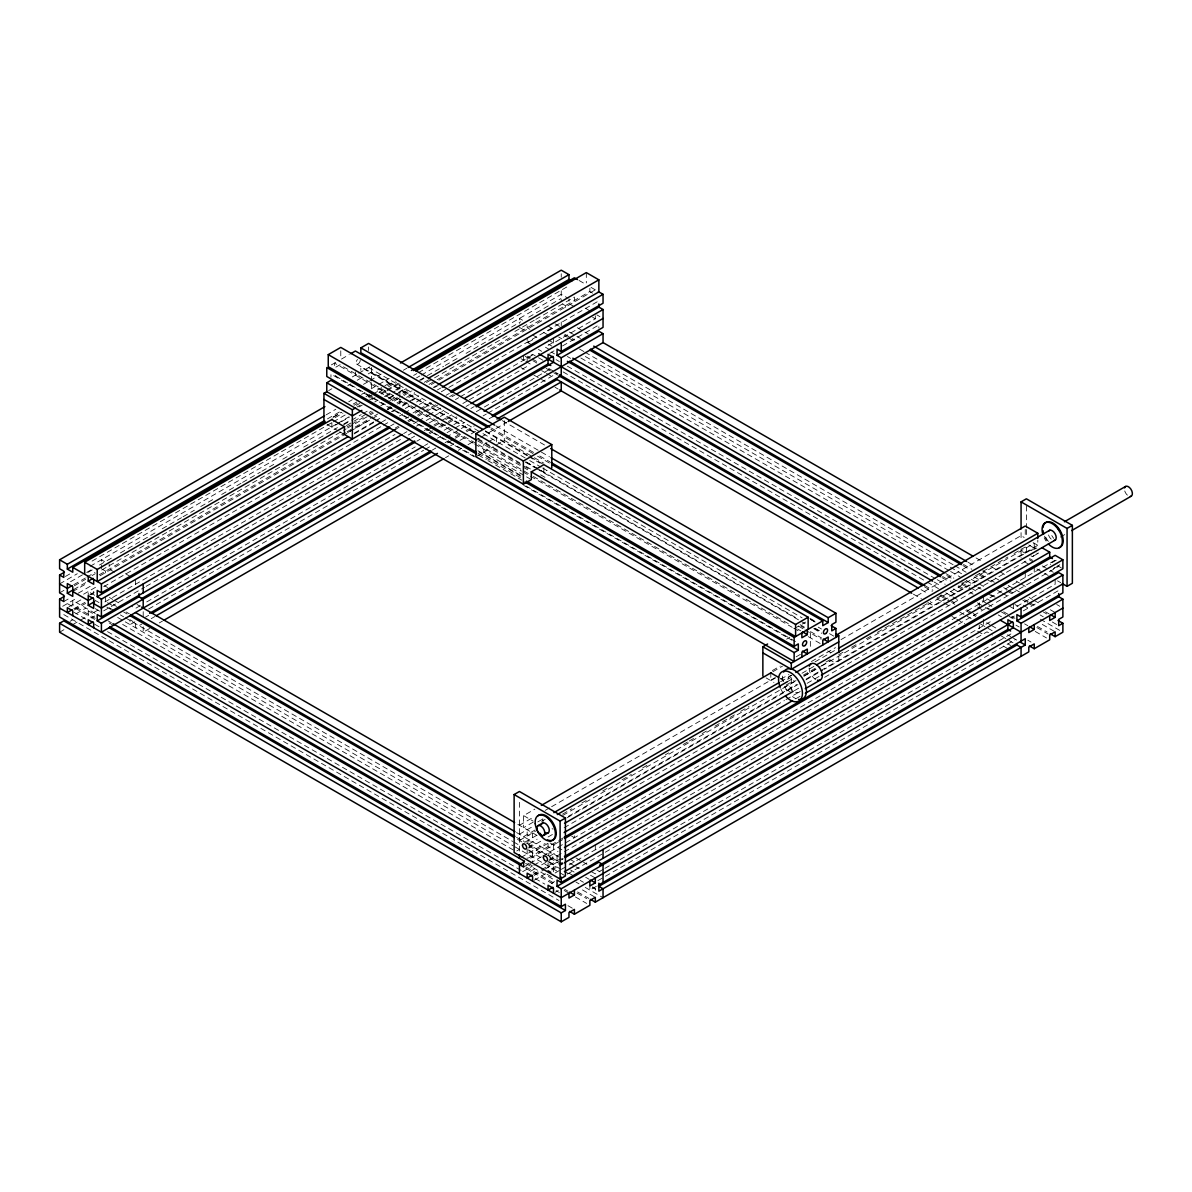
<?xml version="1.0" encoding="UTF-8"?>
<svg xmlns="http://www.w3.org/2000/svg" width="1192" height="1192" viewBox="0 0 1192 1192"><rect width="100%" height="100%" fill="white"/><g stroke="black" fill="none" stroke-linecap="round" stroke-linejoin="round"><path stroke-width="0.75" stroke-dasharray="5 3.75" d="M331.376 364.901L339.213 360.371M341.493 359.06L349.226 354.59M335.876 367.136L339.944 364.782L349.614 370.354M328.679 390.589L331.853 388.756M352.325 376.94L357.183 374.139M358.762 373.23L369.848 366.823M347.677 385.746L350.85 383.928M357.183 380.263L361.921 377.521M368.254 373.871L371.427 372.038L399.856 388.458L396.683 390.276M363.471 384.36L368.298 381.574M369.907 380.635L381.157 374.139M326.191 414.816L335.831 409.243M348.705 401.823L352.221 399.782M361.563 394.388L365.08 392.362M371.204 388.815L389.203 378.43M403.373 370.25L406.889 368.224M327.457 418.899L340.331 411.478M353.19 404.058L356.736 402.002M366.048 396.623L369.609 394.582M377.298 390.127L392.108 381.574M332.926 417.2L341.27 412.372M368.298 396.772L371.517 394.925M373.126 393.986L381.47 389.173M387.594 385.642L395.64 380.993M333.432 417.14L341.344 412.581M354.009 405.265L357.183 403.432M368.254 397.04L371.427 395.208M335.041 417.662L342.953 413.103M356.408 405.34L359.611 403.477M369.267 397.905L372.485 396.057M378.907 392.332L382.125 390.484M388.562 386.774L396.593 382.125M357.108 406.993L360.282 405.176M369.773 399.692L372.947 397.86M380.859 393.285L385.597 390.544M387.191 389.635L398.262 383.243M65.381 576.481L70.209 573.71M92.067 561.089L331.629 422.773M333.238 421.849L346.097 414.429M358.956 406.993L362.174 405.146M371.815 399.573L375.033 397.711M381.47 394.001L386.297 391.214M386.953 390.842L399.812 383.407M413.624 375.435L416.842 373.573M418.452 372.649L567.973 286.318M59.6 583.931L77.286 573.725M90.145 566.289L336.144 424.277M337.753 423.339L349.003 416.842M374.735 401.987L377.953 400.139M384.375 396.429L389.203 393.643M395.64 389.918L402.062 386.208M416.53 377.864L419.748 376.001M421.357 375.078L561.238 294.32L567.422 297.881M339.795 422.653L331.883 427.213L331.883 419.495M341.374 421.73L349.286 417.17M385.597 396.683L395.103 391.2M70.552 581.711L85.019 573.352M86.629 572.428L93.065 568.718M99.487 565.008L113.955 556.649M120.392 552.939L155.765 532.511M162.201 528.801L181.482 517.671M183.091 516.732L194.356 510.236M200.778 506.525L215.245 498.167M221.682 494.457L240.978 483.311M242.587 482.387L260.273 472.181M261.882 471.257L276.35 462.898M282.787 459.188L297.255 450.829M303.677 447.119L337.44 427.615M343.877 423.905L350.314 420.195M388.89 397.919L396.936 393.271M398.545 392.347L404.967 388.637M419.45 380.278L425.872 376.568M427.481 375.644L443.558 366.361M445.167 365.423L459.635 357.079M466.072 353.368L520.74 321.795M528.771 317.161L560.925 298.596M87.895 572.428L92.723 569.642M343.534 424.829L349.971 421.119M351.58 420.18L361.221 414.622M362.83 413.684L369.267 409.973M388.562 398.843L394.984 395.118M396.593 394.194L406.248 388.622M420.716 380.278L423.935 378.415M346.44 425.574L371.323 411.195M380.829 405.712L383.988 403.879M389.844 400.512L396.28 396.787M402.702 393.077L407.53 390.291M59.6 592.856L64.428 590.085M73.77 584.691L85.332 578.016M86.927 577.077L94.973 572.443M347.095 426.885L350.314 425.022M351.923 424.099L363.173 417.602M369.609 413.877L372.813 412.03M392.108 400.885L396.936 398.098M403.373 394.388L409.795 390.678M424.263 382.319L429.09 379.533M74.381 585.779L85.63 579.282M92.067 575.572L95.271 573.71M101.707 570L167.625 531.945M169.234 531.006L346.097 428.897M347.706 427.973L373.424 413.117M394.328 401.048L402.375 396.415M403.984 395.491L412.015 390.842M426.483 382.483L432.92 378.773M434.529 377.849L508.492 335.146M514.914 331.436L534.21 320.29M535.819 319.367L574.41 297.091L574.41 301.919M73.77 589.519L86.629 582.083M99.159 574.857L345.486 432.636M347.095 431.713L353.517 427.988M355.127 427.064L372.813 416.857M374.422 415.919L377.64 414.071M387.296 408.498L390.499 406.636M396.936 402.926L400.154 401.078M406.576 397.353L414.622 392.719M429.09 384.36L435.527 380.65M437.136 379.726L589.876 291.533L592.588 293.113M347.587 432.622L369.743 419.837M387.162 409.78L391.915 407.038M72.772 591.53L86.927 583.35M100.098 575.751L376.642 416.097M387.907 409.601L391.11 407.738M397.547 404.028L402.375 401.242M408.796 397.532L415.233 393.822M431.31 384.539L595.315 289.85M354.471 432.994L373.767 421.864M375.376 420.925L381.812 417.215M391.453 411.642L394.671 409.795M402.702 405.146L418.779 395.863M433.262 387.504L436.466 385.657M63.787 601.558L70.209 597.833M78.255 593.199L92.067 585.227M354.128 433.918L378.251 419.986M392.719 411.642L395.938 409.78M402.375 406.07L410.406 401.421M412.015 400.497L418.452 396.787M434.529 387.504L437.747 385.642M62.699 606.281L77.406 597.788M83.589 594.212L98.31 585.719M382.438 421.685L385.597 419.852M405.28 408.498L410.108 405.712M416.53 401.987L422.966 398.277M437.434 389.933L440.653 388.07M68.942 606.773L81.801 599.352M89.847 594.704L94.66 591.917M103.659 586.732L381.812 426.14M383.407 425.216L389.844 421.506M399.499 415.933L402.702 414.086M404.312 413.147L417.841 405.34M419.45 404.416L426.825 400.154M441.293 391.796L598.861 300.831M90.95 594.793L93.676 593.229L93.676 588.401M532.601 339.809L527.162 342.953L527.162 338.126M548.067 330.884L552.149 328.53M73.77 608.814L85.019 602.318M390.499 425.946L394.03 423.92M413.013 412.953L418.139 409.988M419.748 409.065L431.012 402.568M74.381 609.917L85.63 603.42M405.593 418.69L408.796 416.842M415.233 413.117L431.653 403.641M446.121 395.297L449.339 393.435M395.327 427.988L398.545 426.14M407.858 420.761L411.404 418.705M417.498 415.188L422.326 412.402M423.935 411.478L435.527 404.788M449.652 396.623L453.213 394.582M75.99 613.82L85.63 608.248M395.64 429.269L399.156 427.228M408.498 421.834L412.015 419.808M418.452 416.097L424.873 412.387M426.185 411.627L437.747 404.952M451.902 396.772L455.12 394.925M70.045 621.345L72.772 619.78M80.505 620.138L88.238 615.668L88.238 610.84L90.95 609.276M548.067 345.367L553.505 342.223M104.926 601.93L394.984 434.469M413.624 423.711L417.498 421.461M418.452 420.925L428.092 415.352M428.748 414.965L440.951 407.932M455.433 399.573L458.637 397.711M460.246 396.787L532.601 355.007M548.067 339.809L553.505 342.953L595.315 318.815L595.315 313.988M59.6 632.207L64.234 629.525M72.772 624.593L78.955 621.032M93.676 612.539L98.31 609.857M403.671 433.56L406.889 431.698M416.53 426.125L419.748 424.277M426.185 420.553L432.607 416.842M434.216 415.919L443.871 410.346M91.456 617.918L94.66 616.055M103.659 610.87L144.515 587.284M146.109 586.36L401.764 438.76M408.185 435.05L411.404 433.188M429.09 422.981L438.745 417.409M440.34 416.485L446.777 412.775M462.854 403.492L467.681 400.706M469.29 399.782L527.162 366.361M549.676 353.368L554.503 350.582M562.535 345.933L598.861 324.969L598.861 328.098M411.404 438.015L414.622 436.168M424.263 430.595L427.481 428.733M433.918 425.022L440.34 421.312M441.949 420.389L451.604 414.816M466.072 406.457L469.29 404.595M426.483 430.759L432.92 427.049M434.529 426.125L439.356 423.339M445.778 419.614L452.215 415.904M429.09 432.636L432.309 430.774M438.745 427.064L446.777 422.43M448.386 421.491L456.432 416.857M470.9 408.498L474.103 406.651M416.842 441.159L420.061 439.297M429.701 433.724L432.92 431.877M440.951 427.228L457.043 417.945M140.298 605.64L135.471 608.427L131.403 606.072M146.72 601.93L415.233 446.911M444.169 430.208L452.215 425.559M453.824 424.635L461.855 419.986M476.323 411.642L482.76 407.932M484.369 406.993L551.896 368.015M424.575 445.614L427.794 443.767M437.434 438.194L440.653 436.332M447.089 432.622L453.511 428.911M455.12 427.988L464.776 422.415M148.672 609.008L423.607 450.278M425.216 449.354L432.309 445.257M446.121 437.285L459.635 429.478M461.244 428.554L468.635 424.292M483.103 415.933L486.321 414.086M487.915 413.147L557.051 373.23M134.86 621.822L130.032 624.593L130.032 619.78L135.471 622.909L135.471 627.737L141.908 624.027M432.309 450.084L435.825 448.058M445.167 442.664L448.684 440.623M455.12 436.913L459.948 434.126M466.072 430.595L474.416 425.782M145.454 617.143L148.672 615.295M447.387 442.828L453.824 439.118M455.433 438.179L460.589 435.214M466.683 431.683L473.447 427.779M489.197 418.69L492.4 416.842M151.25 618.633L154.766 616.592M450.606 445.793L453.824 443.945M459.948 440.399L465.074 437.449M471.198 433.903L477.932 430.014M149.641 628.497L143.204 632.207L143.204 626.843M159.281 622.924L162.499 621.062M445.48 457.683L448.684 455.836M458.339 450.263L461.557 448.401M467.979 444.69L479.244 438.194M480.853 437.27L506.57 422.415M486.962 442.649L483.818 444.467L483.818 452.185L524.987 475.951M488.526 441.755L496.364 437.226L496.364 441.86M475.876 456.774L493.235 446.762M496.364 444.944L504.305 440.37L532.794 456.819M539.097 469.618L543.85 472.36L547.024 470.527M794.528 628.467L805.613 622.075M786.616 639.165L789.774 637.333M772.371 670.56L780.283 666M796.107 656.852L800.86 654.11M533.256 822.122L523.616 827.695L523.616 815.626L534.865 809.13M772.833 671.752L782.473 666.179M519.429 825.281L533.912 816.922M545.161 810.426L549.989 807.64M551.598 806.716L775.083 677.682M841.001 639.627L1021.067 535.655L1024.166 537.443M775.56 677.89L770.807 680.632L770.807 672.914M780.864 679.172L788.91 674.538M811.409 661.53L835.532 647.614M537.771 821.944L544.193 818.219M780.537 681.764L791.801 675.268M815.015 661.873L835.205 650.206M519.429 834.206L533.912 825.862M541.645 821.392L545.161 819.351M787.629 679.365L791.16 677.339M787.525 681.615L793.961 677.905M802.007 673.257L814.881 665.821M535.208 829.93L523.616 836.62L523.616 841.328M562.535 814.151L571.847 808.772M581.83 803.006L586.658 800.219M602.735 790.937L607.562 788.165M622.03 779.806L631.343 774.428M642.592 767.931L649.357 764.027M665.434 754.745L668.652 752.882M683.12 744.538L687.948 741.752M689.214 741.007L695.651 737.297M702.088 733.587L708.853 729.683M714.947 726.166L734.57 714.827M740.664 711.311L749.053 706.469M786.02 685.117L794.066 680.483M803.378 675.104L816.58 667.49M825.877 662.111L832.314 658.401M838.751 654.691L845.173 650.966M851.609 647.256L858.046 643.546M866.42 638.703L871.248 635.917M877.327 632.401L930.728 601.573M936.823 598.056L943.259 594.346M962.555 583.201L968.977 579.491M975.414 575.781L1007.911 557.022M1014.005 553.505L1025.254 547.009L1025.254 553.282L1021.067 550.868M796.018 680.558L783.353 687.873L791.294 692.463M803.929 675.998L819.753 666.85M821.348 665.941L830.839 660.457L835.607 663.199M519.429 840.479L535.506 831.197M562.847 815.417L796.286 680.647M804.019 676.177L820.409 666.73M821.705 665.97L1034.239 543.269L1034.239 548.096L824.283 669.308M568.316 816.371L796.628 684.551M806.269 678.993L819.127 671.558M820.737 670.634L1037.8 545.31L1037.8 540.14M525.225 841.969L536.475 835.473M567.019 817.831L797.895 684.551M805.926 679.902L822.674 670.247M1035.356 548.141L1030.052 551.211A2.95 1.713 60 0 1 1030.976 551.121M516.777 850.954L519.429 849.419M529.084 843.847L537.115 839.198M794.364 690.69L799.206 687.888M807.118 683.314L820.096 675.834M1060.403 537.085L1065.231 534.299M528.712 847.467L531.364 845.947M1033.002 556.321L1038.306 553.252M528.771 848.123L541.645 840.703M548.067 836.993L552.894 834.206M564.144 827.71L784.425 700.538M786.02 699.6L800.502 691.256M824.611 677.324L1028.8 559.435L1032.883 561.79M521.038 857.421L545.161 843.489M795.675 698.855L800.502 696.068M528.533 849.836L532.601 852.191L548.678 842.908M528.443 857.972L563.816 837.559M530.693 858.121L558.02 842.342M558.333 842.163L563.145 839.377M523.616 867.031L528.443 864.245M530.053 863.321L541.302 856.824M542.911 855.901L1055.143 560.165M1056.261 560.21L1050.942 563.265A2.95 1.713 60 0 1 1051.88 563.19M522.647 871.695L532.303 866.122M533.912 865.198L540.334 861.488M549.989 855.916L558.02 851.267M549.616 859.536L552.269 858.002M1053.907 568.39L1059.211 565.321M530.38 871.337L535.208 868.551M541.645 864.841L1058.69 566.319L1062.877 568.733M533.599 874.302L540.036 870.592M541.645 869.668L562.535 857.599M534.21 875.405L543.865 869.832M545.459 868.894L563.145 858.687M551.285 868.923L562.535 862.427M534.21 880.232L545.459 873.721M551.896 870.011L563.145 863.515M555.114 872.991L559.942 870.205M561.536 869.266L992.444 620.496M1009.266 606.072L1013.334 608.427L1055.143 584.289L1055.143 579.461M551.285 883.406L554.503 881.544M567.362 874.123L987.006 631.835L992.444 634.978M1011.114 617.918L1014.332 616.055M1023.317 610.87L1058.69 590.442M555.114 892.287L558.333 890.439M603.346 869.266L595.315 873.915L591.232 871.561M604.955 868.342L1013.334 632.565M597.907 880.62L1015.286 639.642M596.298 886.371L589.876 890.081L589.876 885.254M579.044 280.463L585.227 284.039M591.023 287.376L595.732 290.088M1033.091 542.598L1040.422 546.83M1028.8 544.953L1034.239 548.096M1029.56 558.556L1032.719 560.389M1042.24 565.887L1048.588 569.553M1050.167 570.461L1053.341 572.294M585.227 308.162L589.876 310.844M596.849 314.882L599.948 316.67M1024.166 561.581L1028.8 564.263M1036.936 568.957L1048.155 575.438M1057.542 580.847L1060.716 582.679M574.41 306.746L568.971 303.602L568.971 298.775M592.588 317.236L595.315 318.815M562.624 304.049L565.425 305.659L565.425 308.803M577.315 327.725L588.327 334.088M976.054 557.945L982.491 561.655M992.131 567.228L998.568 570.938M1000.177 571.862L1004.99 574.648M1016.254 581.145L1019.458 583.007M1021.067 583.931L1028.8 588.401M1056.693 604.493L1059.777 606.281M555.114 323.837L559.942 326.623M569.284 332.017L580.534 338.513M968.008 562.237L974.758 566.125M982.789 570.759L989.226 574.47M995.35 578.016L998.866 580.042M1008.208 585.436L1019.458 591.932M1029.113 597.505L1032.332 599.367M1033.941 600.291L1038.754 603.077M1050.316 609.753L1055.143 612.539M564.755 334.237L574.738 340.003M963.494 564.442L971.867 569.284M979.571 573.725L984.741 576.705M990.835 580.236L994.381 582.277M1003.694 587.656L1007.24 589.712M1008.521 590.442L1015.286 594.346M1024.599 599.725L1028.145 601.781M1029.754 602.705L1036.191 606.415M1045.488 611.794L1049.049 613.835M548.067 326.057L552.894 328.843M564.144 335.339L567.362 337.187M568.971 338.126L573.799 340.897M962.883 565.544L969.617 569.433M978.96 574.827L985.397 578.537M987.006 579.461L991.833 582.247M1006.599 590.785L1013.036 594.495M1022.676 600.068L1025.895 601.915M1027.191 602.675L1033.941 606.564M1043.283 611.958L1046.799 613.984M558.661 336.993L561.879 338.856M579.565 349.062L584.393 351.849M585.048 352.236L953.242 564.799M954.852 565.723L966.101 572.235M974.147 576.868L980.569 580.578M997.6 590.413L1001.474 592.648M1002.427 593.199L1009.52 597.296M1023.317 605.268L1030.409 609.365M1040.065 614.923L1043.283 616.785M1052.268 621.971L1057.081 624.757M522.528 320.231L519.429 318.443L519.429 323.807M543.433 332.3L548.067 334.982M585.361 356.512L948.728 566.289M950.322 567.228L961.586 573.725M971.227 579.297L977.663 583.007M979.273 583.931L985.456 587.507M1014.884 604.493L1017.983 606.281M1040.363 619.214L1059.658 630.345M580.832 358.002L949.026 570.581M950.635 571.504L960.275 577.077M966.712 580.787L976.352 586.36M977.962 587.284L981.18 589.146M990.835 594.704L997.257 598.429M1042.285 624.414L1055.143 631.835M529.889 329.305L527.162 327.74L527.162 324.522M988.362 594.003L992.444 596.358M519.429 327.383L523.616 329.797L523.616 332.926M532.601 334.982L537.428 337.768M548.678 344.264L551.896 346.127M945.807 573.546L953.853 578.195M961.884 582.828L969.93 587.477M971.54 588.401L976.352 591.187M1037.457 626.456L1047.098 632.028M567.362 356.497L570.581 358.36M946.806 575.572L951.633 578.358M961.274 583.931L970.929 589.489M987.006 598.771L991.833 601.558M1036.846 627.558L1048.096 634.055M545.459 347.23L550.287 350.016M942.589 576.511L950.635 581.16M958.681 585.793L963.494 588.58M969.93 592.29L973.149 594.152M1003.694 611.794L1010.131 615.504M1011.725 616.428L1014.943 618.29M1024.599 623.863L1027.817 625.711M551.285 352.042L554.503 353.905M941.978 577.613L948.415 581.323M958.055 586.896L962.883 589.682M982.178 600.813L987.006 603.599M988.615 604.538L991.833 606.385M1001.474 611.958L1014.332 619.378M1035.237 631.447L1046.487 637.943M527.162 342.223L531.245 344.577M987.006 607.711L992.444 610.84M538.426 349.45L541.645 351.297M556.113 359.656L559.331 361.519M567.362 366.153L935.556 578.731M937.165 579.655L945.196 584.289M953.242 588.937L959.664 592.648M977.351 602.854L983.787 606.579M985.397 607.503L988.615 609.365M998.255 614.923L1001.474 616.785M1015.942 625.144L1019.16 626.992M934.245 582.083L940.682 585.793M950.322 591.366L955.15 594.138M977.663 607.145L984.1 610.855M542.911 360.237L532.601 354.292L527.162 357.421L527.162 362.249M563.145 371.934L925.573 581.16M927.182 582.098L938.432 588.595M945.807 592.856L951.291 596.015M952.9 596.954L960.275 601.215M1027.817 640.193L1031.02 642.056M527.475 356.155L530.693 358.017M532.303 358.941L537.115 361.727M548.678 368.402L553.505 371.189M555.114 372.113L558.333 373.975M924.605 585.436L932.949 590.249M940.995 594.897L948.728 599.367M950.322 600.291L955.15 603.077M966.712 609.753L971.54 612.539M973.149 613.463L976.352 615.31M525.225 356.304L536.817 362.994M546.13 368.373L557.722 375.063M924.292 586.702L932.338 591.351M940.041 595.791L950.024 601.558M951.633 602.496L954.852 604.344M965.758 610.647L975.741 616.413M986.663 622.716L989.882 624.578M991.491 625.502L996.318 628.288M1007.568 634.785L1010.786 636.632M1012.395 637.571L1017.208 640.357M521.038 358.717L524.257 360.58M525.866 361.504L532.303 365.214M541.645 370.608L545.161 372.649M546.457 373.394L553.192 377.283M921.088 589.682L927.51 593.393M937.165 598.965L942.291 601.915M943.9 602.854L950.322 606.564M959.664 611.958L971.227 618.633M980.569 624.027L992.131 630.702M1001.474 636.096L1013.036 642.771M1007.911 643.904L1010.622 645.483M520.978 367.613L524.257 369.505M533.912 375.078L545.161 381.574M555.055 387.281L558.139 389.069M913.355 594.138L921.386 598.786M927.823 602.496L934.245 606.207M951.931 616.428L955.15 618.275M956.759 619.214L964.805 623.848M977.663 631.268L984.1 634.993M1003.262 646.049L1007.911 648.731M502.339 420.642L545.861 445.763M495.902 425.857L549.408 456.745M491.387 428.077L533.614 452.453M539.738 455.985L549.736 461.766M490.791 429.18L535.908 455.225M537.518 456.163L550.421 463.599M534.388 457.728L543.88 463.211M485.263 430.819L543.85 464.642M809.875 618.231L815.641 621.553M485.308 431.534L527.207 455.731M528.831 456.655L540.11 463.167M810.858 619.482L815.686 622.269M810.351 619.333L815.09 622.06M368.581 367.553L481.389 432.681M482.998 433.62L528.13 459.665M529.74 460.604L541.019 467.115M542.628 468.039L802.097 617.843M818.219 627.141L821.437 629.003M829.498 633.667L835.935 637.377M815.09 628.199L821.407 631.835M356.646 364.082L474.297 431.996M525.866 461.781L798.223 619.02M814.345 628.318L820.796 632.043M526.447 462.317L537.518 468.709M473.656 432.323L360.848 367.196L360.848 370.414M525.225 462.094L534.895 467.681M536.504 468.605L799.206 620.272M800.815 621.196L805.643 623.997M813.704 628.646L821.765 633.295M477.768 438.552L519.667 462.749M526.119 466.474L530.947 469.261M540.617 474.848L547.068 478.558M800.085 624.638L804.913 627.439M478.499 439.937L530.112 469.737M800.815 626.024L804.078 627.916M810.486 631.611L821.765 638.122M477.888 441.04L531.319 471.883M798.595 626.202L803.438 628.989M805.047 629.927L821.169 639.225M351.223 371.293L409.243 404.788M410.853 405.712L476.934 443.871M478.543 444.795L531.721 475.504M533.331 476.428L739.621 595.523M746.073 599.248L791.19 625.308M797.642 629.018L800.86 630.881M473.105 443.111L334.505 363.083L334.505 366.302M474.669 444.005L521.455 471.019M523.02 471.928L792.203 627.335M793.768 628.244L800.264 631.983M808.265 636.617L821.169 644.053M526.566 476.86L529.725 478.692M379.369 392.079L391.915 399.32M827.71 650.921L830.839 652.724M477.947 450.725L521.455 475.846M478.916 451.977L520.815 476.174M478.126 453.243L521.634 478.365M478.275 455.016L486.321 459.665M487.93 460.604L521.783 480.138M335.757 376.15L474.342 456.163M525.925 485.934L796.658 642.25M474.386 456.879L330.959 374.065L330.959 377.208M523.66 485.323L791.875 640.178M780.224 678.337L783.353 680.155L783.353 684.789M327.115 424.471L338.155 430.833M339.72 431.742L344.413 434.454M766.054 677.875L773.951 682.435M104.494 561.581L101.409 559.793L101.409 568.733M125.398 573.65L130.032 576.332M114.566 572.235L109.142 569.091L109.142 564.263M571.683 836.143L574.41 837.708L574.41 832.88M102.795 569.538L105.581 571.147L105.581 574.276M523.616 815.626L533.018 821.05M104.494 585.719L107.593 587.507M137.02 604.493L140.12 606.281M517.82 824.357L537.115 835.488M549.989 842.923L562.847 850.343M575.96 857.912L586.956 864.274M596.849 869.981L599.948 871.769M570.327 859.492L574.41 861.846M109.441 597.505L112.659 599.367M114.268 600.291L119.096 603.077M516.523 832.538L562.847 859.268M569.582 863.157L574.41 865.943M576.019 866.882L579.223 868.73M590.487 875.226L595.315 878.012M113.3 604.553L116.518 606.415M126.158 611.988L129.377 613.835M516.523 837.365L524.897 842.193M526.179 842.923L545.459 854.068M545.802 854.262L557.051 860.758M558.333 861.488L563.488 864.468M585.659 877.267L589.221 879.323M94.66 595.255L88.238 591.53L88.238 596.358M107.533 602.675L114.268 606.564M123.61 611.958L127.127 613.984M517.522 839.377L522.349 842.163M528.771 845.873L543.239 854.232M549.676 857.942L562.847 865.556M570.581 870.011L574.097 872.052M109.142 607.711L114.566 610.84M548.067 861.116L553.505 864.26L553.505 872.306M568.971 873.185L573.054 875.539M592.588 886.818L595.315 888.398L595.315 893.225M94.66 600.083L100.441 603.405M106.863 607.115L110.752 609.365M120.392 614.923L123.61 616.785M125.22 617.709L512.694 841.418M513.648 841.969L520.74 846.067M528.771 850.701L541.645 858.136M549.02 862.397L563.488 870.741M564.144 871.128L570.581 874.839M580.221 880.411L583.439 882.274M592.424 887.459L595.642 889.307M117.665 617.456L513.007 845.709M514.616 846.633L565.425 875.971M575.96 882.05L579.044 883.838M585.227 887.399L603.048 897.68M95.271 608.635L100.098 611.422M122.612 624.414L513.305 849.985M582.441 889.903L595.315 897.323M95.271 613.463L72.772 600.47L72.772 605.298L95.271 618.29M108.144 620.883L111.363 622.745M527.773 863.157L534.21 866.882M547.068 874.302L551.896 877.088M577.628 891.944L588.878 898.44M88.238 610.84L94.66 614.55M109.142 622.909L112.346 624.772M525.568 863.336L554.503 880.039M577.017 893.032L586.658 898.604M526.179 867.061L553.505 882.84M564.755 889.336L567.973 891.199M94.66 619.378L67.333 603.599L67.333 606.817M525.568 868.163L554.503 884.866M564.144 890.439L568.971 893.225M575.408 896.935L586.658 903.432M73.77 612.137L86.629 619.572M94.66 624.206L99.487 626.992M107.533 631.641L523.958 872.052M535.208 878.549L544.848 884.121M556.113 890.618L559.331 892.48M63.787 614.58L558.988 900.496M567.973 905.682L572.801 908.468M1034.239 567.407L1034.239 572.235M1026.387 506.049L1026.387 527.773M1026.387 529.576L1026.387 536.817M1026.387 547.679L1026.387 554.921M1025.254 529.457L1025.254 536.355M1025.254 572.711L1025.254 577.42M1021.067 532.645L1021.067 539.887M1021.067 548.931L1021.067 558.005M1013.334 603.599L1013.334 608.427M983.445 596.849L983.445 601.558M983.445 619.408L983.445 625.681M979.273 602.705L979.273 608.069M979.273 625.055L979.273 628.631M838.781 656.136L838.781 663.259M810.351 632.594L810.351 648.627M791.294 678.203L791.294 690.675M595.315 844.949L595.315 849.777M589.876 288.315L589.876 291.533M586.315 272.595L586.315 282.936M561.238 273.758L561.238 277.319M561.238 290.744L561.238 301.457M561.238 322.019L561.238 325.595M557.051 855.931L557.051 862.203M553.505 338.126L553.505 342.953M553.505 844.949L553.505 849.777L548.067 846.633L548.067 841.82M548.067 862.725L548.067 869.162M543.85 467.726L543.85 472.36M532.601 832.88L532.601 837.708L527.162 834.579L527.162 829.751M532.601 852.191L532.601 861.846M527.162 849.047L527.162 858.702M523.616 355.499L523.616 360.207M519.429 802.35L519.429 854.768M504.305 420.761L504.305 440.37M399.856 383.854L399.856 397.368M399.856 399.156L399.856 404.49M371.427 367.449L371.427 380.948M371.427 382.736L371.427 388.085M368.581 346.991L368.581 350.567M355.41 371.934L355.41 375.152M340.778 350.85L340.778 359.462M143.204 611.645L143.204 616.994M135.471 579.461L135.471 584.289M105.581 596.849L105.581 601.558M1033.538 555.561A2.95 1.713 60 0 1 1030.976 555.785M1038.649 552.954A2.95 1.713 60 0 1 1036.831 553.118M1034.745 549.497A2.95 1.713 60 0 1 1036.831 548.29M1059.748 564.561A2.95 1.713 60 0 1 1057.736 565.187M1050.331 564.621A2.95 1.713 60 0 1 1050.405 564.039M1054.443 567.615A2.95 1.713 60 0 1 1053.475 568.524M1053.713 538.367A13.142 7.584 60 0 1 1051.791 535.551M1048.409 541.421A13.142 7.584 60 0 1 1045.012 535.536M1051.18 539.142A5.632 3.248 60 0 1 1048.23 533.003M1046.069 541.049A14.319 8.269 60 0 1 1044.207 537.815M1046.919 540.572A14.319 8.269 60 0 1 1043.715 533.927M553.103 829.096A5.632 3.248 60 0 1 552.075 828.649M543.105 821.646A13.142 7.584 60 0 1 542.792 818.695M795.586 698.467A16.897 9.759 60 0 1 792.471 696.53M786.854 690.302A16.897 9.759 60 0 1 784.738 686.443M782.965 681.094A16.897 9.759 60 0 1 782.712 674.97M782.861 692.612A16.897 9.759 60 0 1 780.745 688.738M800.234 691.256A9.387 5.424 60 0 1 794.483 691.762M792.769 690.511A9.387 5.424 60 0 1 788.731 684.61M788.076 678.412A9.387 5.424 60 0 1 791.16 675.551M815.715 679.5A9.387 5.424 60 0 1 809.085 668.012M1127.394 495.157A5.632 3.248 60 0 1 1124.578 490.27M528.071 843.549A2.95 1.713 60 0 1 529.516 840.792A2.95 1.713 60 0 1 531.945 844.994A2.95 1.713 60 0 1 528.846 844.875M548.976 855.618A2.95 1.713 60 0 1 550.421 852.861A2.95 1.713 60 0 1 552.85 857.063A2.95 1.713 60 0 1 549.736 856.929M360.222 360.312A2.95 1.713 -60 0 1 358.315 363.813A2.95 1.713 -60 0 1 356.08 363.128A2.95 1.713 -60 0 1 357.585 359.507M336.695 376.225A2.95 1.713 -60 0 1 335.205 375.376"/><path stroke-width="1.5" d="M476.502 452.304L328.247 366.704L328.247 354.635L340.778 347.408L482.596 429.284M350.776 353.696L355.41 351.014L487.558 427.317M489.778 427.153L360.848 352.713L360.848 347.885L368.581 343.415L500.729 419.718M326.772 382.766L794.14 652.59L794.14 661.515L326.772 391.691L326.772 382.766L330.959 380.352L798.312 650.176L798.312 643.904L794.14 646.317L326.772 376.478L326.772 367.553L476.651 454.077M323.941 422.624L323.941 393.33L327.1 391.498M569.582 911.433L574.41 914.219L574.41 909.392L568.971 912.536L568.971 917.363L561.238 921.818L59.6 632.207L59.6 623.267L561.238 912.893L565.425 910.479L565.425 904.207L561.238 906.62L59.6 616.994L59.6 599.144L63.787 601.558L63.787 595.27L59.6 592.856L59.6 575.006L63.787 577.42L63.787 571.147L59.6 568.733L59.6 559.793L324.894 406.636M400.452 363.009L561.238 270.182L568.971 274.637L568.971 279.464L411.404 370.444M59.6 559.793L67.333 564.263L324.582 415.74M408.185 367.464L568.971 274.637M67.333 564.263L67.333 569.091L324.582 420.567M59.6 575.006L64.428 572.22M67.333 569.091L72.772 572.22L72.772 567.407L325.192 421.655M413.624 370.608L574.41 277.781L577.494 279.569M84.677 574.276L84.677 562.207L332.285 419.256M415.889 370.995L586.315 272.595L598.861 279.837L598.861 291.906L438.075 384.733M323.941 393.33L352.355 409.735L355.529 407.917M361.861 410.391L352.355 415.874L323.941 399.454M84.677 562.207L97.222 569.448L344.831 426.498M428.435 378.222L598.861 279.837M72.161 585.615L67.333 588.401L59.6 583.931M67.333 593.229L72.772 596.358L72.772 586.702L67.333 583.573L67.333 593.229L73.77 589.519M88.238 576.332L88.238 581.16L93.065 578.373M59.6 599.144L64.428 596.358M348.049 436.704L97.222 581.517L97.222 569.448M72.772 567.407L101.409 583.931L381.157 422.415M442.262 387.147L603.048 294.32L603.048 303.245L450.293 391.423M72.161 609.753L67.333 612.539L67.333 607.711L72.772 610.84L72.772 615.668M93.065 597.684L88.238 600.47L72.772 591.53M395.64 429.269L101.409 599.144L97.222 596.73L97.222 590.442L101.409 592.856L389.203 426.706M97.222 596.73L389.844 427.779M450.948 392.511L598.861 307.104L603.048 309.518L603.048 327.383L561.238 351.521L557.051 349.107L557.051 355.38L561.238 357.794L603.048 333.656L603.048 342.581L972.836 556.083M88.238 605.298L93.676 608.427L93.676 598.771L88.238 595.642L88.238 605.298L94.66 601.573M59.6 623.267L63.787 620.853L565.425 910.479M456.73 393.986L603.048 309.518M402.062 434.484L101.409 608.069L93.676 603.599M464.776 398.277L603.048 318.443M93.065 621.822L88.238 624.593L88.238 619.765L93.676 622.909L93.676 627.737M415.233 442.083L101.409 623.267L97.222 620.853L97.222 614.58L101.409 616.994L409.795 438.954M470.9 403.671L552.894 356.334M97.222 620.853L139.032 596.73L143.204 599.144L143.204 608.069M557.051 355.38L598.861 331.242L603.048 333.656M141.297 598.801L414.622 440.995M475.712 405.712L548.067 363.947L550.793 365.512M476.323 406.815L553.505 362.249L553.505 357.421L548.067 354.292L548.067 363.947M422.966 446.553L101.409 632.207L101.409 623.267M484.056 411.27L603.048 342.581M149.641 613.284L431.012 450.844M492.102 415.561L561.238 375.644L561.238 357.794M151.891 613.433L431.653 451.917M492.743 416.649L557.051 379.518M156.063 615.847L437.434 453.407M496.93 419.048L561.238 381.932L561.238 390.857L508.179 421.491M808.146 629.302L808.146 617.232L543.835 464.642L531.319 471.883L531.319 479.601L523.362 484.19L475.876 456.774L475.876 433.605L504.305 417.2L551.792 444.616L551.792 467.785M164.109 620.138L443.871 458.622M475.876 433.605L523.362 461.021L551.792 444.616M531.304 471.883L795.6 624.474L808.146 617.232M762.865 676.043L762.865 646.749L767.618 644.008M514.125 794.557L519.429 791.488L565.425 818.04L565.425 875.971L560.106 879.026L514.125 852.474L514.125 794.557L560.106 821.109L565.425 818.04M1021.067 529.024L1021.067 501.877L1026.387 498.807L1072.368 525.359L1072.368 583.275L1067.063 586.345L1062.296 583.603M525.002 482L794.14 637.377L822.778 620.853L822.778 625.681L828.202 622.537L828.202 617.709L551.017 457.668M828.202 617.709L835.935 613.239L835.935 622.179L831.763 624.593L831.763 630.866L835.935 628.452L835.935 637.377M807.312 629.778L807.312 634.606L801.873 637.75L801.873 632.922M794.14 652.59L798.312 650.176M541.302 805.419L771.224 672.675M835.532 635.545L1025.254 526.015L1037.8 533.256L1037.8 538.426M762.865 646.749L791.294 663.154L838.781 635.738L838.781 652.56M762.865 652.873L791.294 669.293L838.781 641.877M795.854 672.467L811.022 663.721M553.848 812.661L778.942 682.703M838.423 648.359L1037.8 533.256M537.979 825.683L542.807 822.897M557.305 814.538L787.525 681.615M816.505 664.898L1049.943 530.112M1064.426 521.753L1125.606 486.425M1021.067 501.877L1067.063 528.428L1072.368 525.359M543.612 835.443L548.439 832.657M564.546 823.359L793.157 691.375M821.377 675.089L1055.561 539.872M1071.668 530.574L1131.238 496.185M805.241 688.723L820.409 679.976M564.144 832.538L792.457 700.717M805.315 693.297L1049.705 552.194L1049.705 557.022L564.144 837.35M524.257 861.831L519.429 864.617L519.429 873.557M564.755 838.453L1055.143 555.338L1062.877 559.793L1062.877 568.733L564.457 856.482M564.457 847.557L1062.877 559.793M531.99 875.226L527.162 878.012L527.162 873.185L532.601 876.329L532.601 881.156M565.097 857.569L1058.69 572.592L1062.877 575.006L1062.877 592.856L1021.067 616.994L1016.895 614.58L1016.895 620.853L1021.067 623.267L1062.877 599.144L1062.877 616.994L1058.69 619.408L1058.69 625.681L1062.877 623.267L1062.877 632.207L1055.143 636.662L1050.316 633.876M564.457 862.77L1062.877 575.006M564.457 871.695L1062.877 583.931M552.894 887.295L548.067 890.081L548.067 885.254L553.505 888.398L553.505 893.225M603.048 882.482L603.048 864.617L561.238 888.755L557.051 886.341L557.051 880.068L561.238 882.482L1012.723 621.822M557.051 886.341L598.861 862.203L603.048 864.617M1016.895 620.853L1058.69 596.73L1062.877 599.144M599.516 865.213L1007.911 629.421L1010.622 631M603.346 864.438L1013.334 627.737L1013.334 622.909L1007.911 619.765L1007.911 629.421M1062.877 608.069L561.238 897.68L59.6 608.069M574.41 890.081L574.41 894.909L568.971 898.053L568.971 893.225M595.315 878.012L595.315 882.84L589.876 885.984L589.876 881.156M1034.239 624.593L1034.239 629.421L1028.8 632.565L1028.8 627.737M1055.143 612.539L1055.143 617.367L1049.705 620.496L1049.705 615.668M598.861 884.896L1025.254 638.718L1025.254 644.991L598.861 891.169L598.861 883.197M598.861 886.341L1016.895 644.991M574.41 914.219L589.876 905.294L589.876 900.467L595.315 897.323L595.315 902.15L590.487 899.364M595.315 902.15L1028.8 651.875L1028.8 647.047L1034.239 643.904L1034.239 648.731L1029.411 645.945M1034.239 648.731L1049.705 639.806L1049.705 634.978L1055.143 631.835L1055.143 636.662M598.399 291.638L603.048 294.32M1041.972 547.724L1049.705 552.194M568.971 279.464L571.683 281.044M1049.705 557.022L1052.432 558.586M593.705 346.127L966.712 561.477M590.487 349.092L961.884 563.518M1050.316 614.58L1055.143 617.367M589.876 350.18L961.274 564.621M1058.049 620.481L1062.877 623.267M572.801 358.181L944.198 572.622M569.582 361.161L940.995 575.587M1029.411 626.649L1034.239 629.421M567.362 361.325L940.384 576.69M538.724 353.726L932.636 581.145M1000.177 620.138L1021.067 632.207M559.629 374.72L924.605 585.436M558.988 375.793L922.355 585.585M1020.427 642.205L1025.254 644.991M556.411 379.145L918.168 587.999M1016.254 644.619L1021.067 647.405L1021.067 656.345M559.629 389.933L911.746 593.214M550.689 448.565L835.935 613.239M360.848 347.885L494.606 425.112M551.017 462.496L828.202 622.537M552.03 464.537L822.778 620.853M831.107 625.666L835.935 628.452M835.622 633.92L838.781 635.738M823.374 639.061L828.202 641.847L828.202 637.02L822.778 640.164L822.778 644.991M328.247 354.635L476.502 440.235M802.469 631.82L807.312 634.606M526.462 481.151L795.6 636.543L795.6 624.474M802.469 651.13L807.312 653.916L807.312 649.089L801.873 652.218L801.873 657.045M331.883 419.495L344.413 426.736L344.413 434.454L352.355 439.043L352.355 409.735M770.807 672.914L778.644 677.428M141.595 607.145L514.616 822.495M88.238 581.16L93.676 584.289L93.676 579.461M135.471 612.539L514.914 831.599M130.643 614.58L514.914 836.426M590.487 880.054L595.315 882.84M130.032 615.668L514.303 837.529M598.22 885.969L603.048 888.755L603.048 897.68M548.067 870.771L550.793 872.35M112.957 623.669L524.569 861.309M109.753 626.649L521.351 864.274M569.582 892.123L574.41 894.909M109.142 627.737L523.616 867.031L523.616 860.758M1067.063 528.428L1067.063 586.345M1058.69 593.586L1058.69 596.73M1021.067 608.069L1021.067 616.994M1021.067 623.267L1021.067 641.132M794.14 637.377L794.14 646.317M791.294 663.154L791.294 669.293M603.048 849.419L603.048 858.344M598.861 303.975L598.861 307.104M561.238 342.581L561.238 351.521M561.238 877.118L561.238 882.482M561.238 888.755L561.238 906.62M561.238 912.893L561.238 921.818M560.106 821.109L560.106 879.026M523.362 461.021L523.362 484.19M519.429 854.768L519.429 858.344M143.204 583.931L143.204 592.856M139.032 593.586L139.032 596.73M101.409 583.931L101.409 592.856M101.409 599.144L101.409 616.994M1057.706 528.205A13.142 7.584 60 0 1 1059.628 531.021M1048.766 531.006A5.632 3.248 60 0 1 1055.039 533.673A5.632 3.248 60 0 1 1054.205 540.438M1042.866 534.418A14.319 8.269 60 0 1 1050.867 522.93A14.319 8.269 60 0 1 1062.266 542.598A14.319 8.269 60 0 1 1048.364 543.895M1043.715 533.927A14.319 8.269 60 0 1 1043.015 530.589M1043.015 527.52A14.319 8.269 60 0 1 1058.094 527.579A14.319 8.269 60 0 1 1059.241 547.649M541.421 824.581A5.632 3.248 60 0 1 545.966 823.851A5.632 3.248 60 0 1 549.244 830.675A5.632 3.248 60 0 1 545.265 832.582M548.514 818.532A13.142 7.584 60 0 1 550.749 820.886M538.054 815.76A14.319 8.269 60 0 1 554.861 826.682A14.319 8.269 60 0 1 547.456 839.868M542.256 836.099A14.319 8.269 60 0 1 539.961 833.253M783.636 672.065A16.897 9.759 60 0 1 803.259 679.798A16.897 9.759 60 0 1 798.625 699.436M780.179 687.412A16.897 9.759 60 0 1 788.016 671.483A16.897 9.759 60 0 1 802.365 694.787A16.897 9.759 60 0 1 785.498 696.053M809.308 666.164A9.387 5.424 60 0 1 820.409 669.129A9.387 5.424 60 0 1 817.444 680.23M1124.578 487.9A5.632 3.248 60 0 1 1130.836 489.063A5.632 3.248 60 0 1 1130.403 496.438M535.238 823.747A14.319 8.269 60 0 0 551.464 840.807A14.319 8.269 60 0 0 549.125 819.396A14.319 8.269 60 0 0 535.238 823.747M536.817 828.261A5.632 3.248 60 0 0 542.792 835.696A5.632 3.248 60 0 0 542.792 827.74A5.632 3.248 60 0 0 536.817 828.261M543.388 857.301A2.95 1.713 60 0 0 546.517 861.205A2.95 1.713 60 0 0 546.517 857.033A2.95 1.713 60 0 0 543.388 857.301M522.483 845.247A2.95 1.713 60 0 0 525.627 849.136A2.95 1.713 60 0 0 525.627 844.964A2.95 1.713 60 0 0 522.483 845.247M826.026 633.369A2.95 1.713 -60 0 0 826.965 628.795A2.95 1.713 -60 0 0 823.478 631.894A2.95 1.713 -60 0 0 826.026 633.369M805.136 645.438A2.95 1.713 -60 0 0 806.06 640.849A2.95 1.713 -60 0 0 802.574 643.963A2.95 1.713 -60 0 0 805.136 645.438"/></g></svg>
